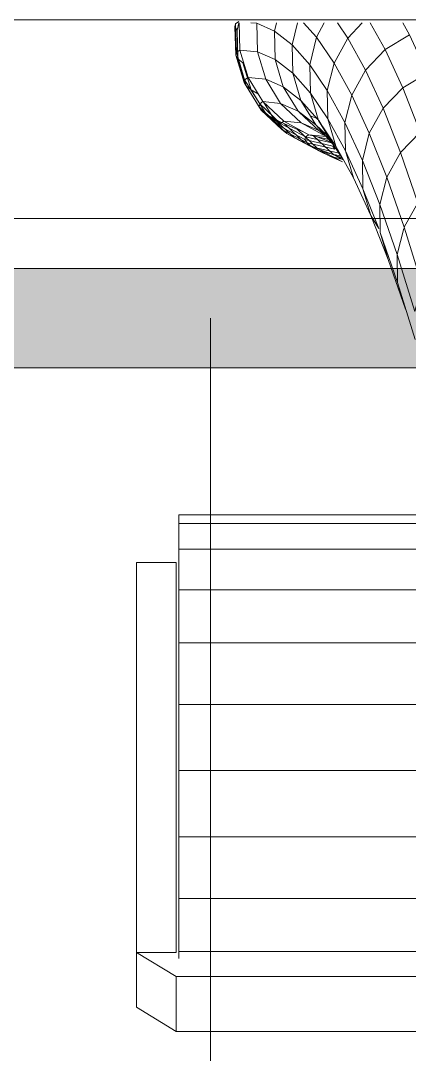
# Model space of a CAD drawing. Header units: millimetres. Extents: x -18512 to 101824, y -95768 to 52898.
# Drawn here: x 17712.3 to 17751.4, y -58151.4 to -58047.4 of the extents above; entities that cross this region are included whole.
import ezdxf

# ---------------------------------------------------------------- set-up
doc = ezdxf.new("R2010")
doc.units = ezdxf.units.MM
doc.header["$LTSCALE"] = 25
doc.layers.get('0').update_dxf_attribs({"color": 254, "lineweight": 0})
for name, color, linetype, lineweight in [('hatch', 252, 'Continuous', 0), ('I-FLR-TILE', 253, 'Continuous', 9), ('xref-first floor frm cunsult$0$G-IMPT', 8, 'Continuous', 9)]:
    doc.layers.add(name, color=color, linetype=linetype, lineweight=lineweight)

# ---------------------------------------------------------------- blocks, each defined once
blk = doc.blocks.new('xref-first floor frm cunsult$0$rainshower - rain shower_dwg_Group_7-6994170-FIRST FLOOR PLAN')
at = {"layer": 'xref-first floor frm cunsult$0$G-IMPT'}
for p, q in [((10.29, 105.22), (6.29, 102.79)), ((10.29, 105.22), (60.29, 105.22)), ((10.29, 105.22), (10.29, 99.72)), ((6.29, 97.29), (6.29, 102.79)), ((6.29, 97.29), (10.29, 99.72)), ((10.29, 99.72), (60.29, 99.72)), ((10.54, 97.18), (10.54, 97.89)), ((10.54, 97.18), (10.54, 97.89)), ((6.29, 97.29), (6.29, 58.08)), ((6.29, 97.29), (10.29, 97.29)), ((6.29, 58.08), (6.29, 97.29)), ((10.29, 58.08), (10.29, 97.29)), ((10.29, 58.08), (10.29, 97.29)), ((10.54, 97.18), (10.54, 91.85)), ((10.54, 97.18), (61.79, 97.18)), ((10.54, 91.85), (10.54, 97.18)), ((61.79, 97.18), (10.54, 97.18)), ((10.54, 85.65), (10.54, 91.85)), ((10.54, 91.85), (61.79, 91.85)), ((10.54, 85.65), (10.54, 91.85)), ((61.79, 91.85), (10.54, 91.85)), ((10.54, 85.65), (10.54, 79)), ((10.54, 85.65), (61.79, 85.65)), ((10.54, 79), (10.54, 85.65)), ((61.79, 85.65), (10.54, 85.65)), ((10.54, 72.34), (10.54, 79)), ((61.79, 79), (10.54, 79)), ((10.54, 72.34), (10.54, 79)), ((61.79, 79), (10.54, 79)), ((10.54, 72.34), (10.54, 66.14)), ((10.54, 72.34), (61.79, 72.34)), ((61.79, 72.34), (10.54, 72.34)), ((10.54, 66.14), (10.54, 60.82)), ((61.79, 66.14), (10.54, 66.14)), ((61.79, 66.14), (10.54, 66.14)), ((10.54, 60.82), (10.54, 56.73)), ((59.14, 60.82), (10.54, 60.82)), ((10.54, 56.73), (10.54, 60.82)), ((59.14, 60.82), (10.54, 60.82)), ((10.29, 58.08), (6.29, 58.08)), ((6.29, 58.08), (10.29, 58.08)), ((10.54, 56.73), (10.54, 54.16)), ((10.54, 56.73), (54.53, 56.73)), ((54.53, 56.73), (10.54, 56.73)), ((10.54, 54.16), (10.54, 53.28)), ((10.54, 54.16), (51.09, 54.16)), ((51.09, 54.16), (10.54, 54.16)), ((10.54, 53.28), (50.65, 53.28)), ((50.65, 53.28), (10.54, 53.28))]:
    blk.add_line(p, q, dxfattribs=at)
at = {"layer": 'xref-first floor frm cunsult$0$G-IMPT', "flags": 128}
for points in [[(10.29, 99.72), (6.29, 97.29), (6.29, 102.79), (10.29, 105.22), (10.29, 99.72)], [(60.29, 99.72), (60.29, 105.22), (10.29, 105.22)], [(60.29, 97.89), (60.29, 99.72), (10.29, 99.72)], [(10.54, 60.82), (10.54, 66.14), (10.54, 72.34)], [(10.54, 53.28), (10.54, 54.16), (10.54, 56.73)]]:
    blk.add_lwpolyline(points, dxfattribs=at)
blk = doc.blocks.new('xref-first floor frm cunsult$0$rainshower - rain shower_dwg_Group_8-6994175-FIRST FLOOR PLAN')
at = {"layer": 'xref-first floor frm cunsult$0$G-IMPT'}
for p, q in [((32.55, 36.05), (34.33, 41.79)), ((34.33, 41.79), (32.55, 36.05)), ((31.6, 33.74), (33.33, 38.74)), ((33.33, 38.74), (31.6, 33.74)), ((32.5, 33.24), (34.28, 38.97)), ((32.55, 36.05), (33.33, 38.74)), ((32.55, 36.05), (33.33, 38.74)), ((30.81, 31.04), (32.55, 36.05)), ((32.5, 33.24), (32.55, 36.05)), ((33.2, 30.51), (34.97, 36.22)), ((29.85, 29.34), (31.6, 33.74)), ((30.81, 31.04), (31.6, 33.74)), ((30.76, 28.22), (32.5, 33.24)), ((30.76, 28.22), (32.5, 33.24)), ((33.17, 30.64), (32.5, 33.24)), ((32.5, 33.24), (33.17, 30.64)), ((29.06, 26.63), (30.65, 30.64)), ((29.06, 26.63), (30.65, 30.64)), ((29.85, 29.34), (30.65, 30.64)), ((30.76, 28.22), (30.81, 31.04)), ((30.81, 31.04), (30.76, 28.22)), ((31.45, 25.48), (33.2, 30.51)), ((33.2, 30.51), (34.59, 28.04)), ((33.2, 30.51), (34.59, 28.04)), ((28.1, 25.55), (29.85, 29.34)), ((28.1, 25.55), (29.85, 29.34)), ((29.06, 26.63), (29.85, 29.34)), ((29.85, 29.34), (29.06, 26.63)), ((29.01, 23.8), (30.76, 28.22)), ((31.45, 25.48), (30.76, 28.22)), ((32.84, 22.99), (34.59, 28.04)), ((27.31, 22.83), (29.06, 26.63)), ((29.01, 23.8), (29.06, 26.63)), ((26.35, 22.35), (28.1, 25.55)), ((27.31, 22.83), (28.1, 25.55)), ((28.1, 25.55), (27.31, 22.83)), ((29.69, 21.05), (31.45, 25.48)), ((32.84, 22.99), (31.45, 25.48)), ((24.54, 22.61), (27.02, 23.93)), ((27.02, 23.93), (25.72, 23.37)), ((22.18, 21.53), (24.69, 22.87)), ((23.22, 22.05), (25.72, 23.37)), ((26.66, 23.05), (23.93, 22.42)), ((24.69, 22.87), (23.93, 22.42)), ((24.09, 21.31), (26.13, 23.24)), ((26.13, 23.24), (24.54, 22.61)), ((24.69, 22.87), (25.72, 23.37)), ((26.88, 23.37), (24.69, 22.87)), ((25.72, 23.37), (27.08, 23.69)), ((26.07, 22.18), (27.02, 23.58)), ((26.07, 22.18), (27.02, 23.58)), ((26.13, 23.24), (27.13, 23.77)), ((27.01, 23.56), (26.13, 23.24)), ((27.25, 19.99), (29.01, 23.8)), ((29.69, 21.05), (29.01, 23.8)), ((31.08, 18.55), (32.84, 22.99)), ((34.83, 20.94), (32.84, 22.99)), ((20.92, 20.68), (23.44, 22.03)), ((21.16, 20.11), (23.22, 22.05)), ((21.41, 21.08), (23.93, 22.42)), ((22.18, 21.53), (23.22, 22.05)), ((22.49, 20.68), (24.54, 22.61)), ((24.54, 22.61), (23.22, 22.05)), ((23.23, 21.69), (26.02, 22.34)), ((23.23, 21.69), (23.44, 22.03)), ((26.08, 22.07), (23.29, 21.42)), ((23.44, 22.03), (26.23, 22.67)), ((23.93, 22.42), (23.44, 22.03)), ((24.31, 20.2), (26.07, 22.18)), ((24.51, 21.46), (25.97, 21.99)), ((24.58, 19.76), (26.35, 22.35)), ((26.35, 22.35), (24.58, 19.76)), ((24.58, 19.76), (26.07, 22.18)), ((24.58, 19.76), (26.07, 22.18)), ((24.62, 19.76), (25.97, 21.99)), ((26.03, 21.88), (24.63, 20.78)), ((25.54, 19.62), (27.31, 22.83)), ((25.54, 19.62), (26.35, 22.35)), ((26.02, 22.34), (26.23, 22.67)), ((26.02, 22.34), (26.23, 22.67)), ((27.25, 19.99), (27.31, 22.83)), ((19.33, 19.13), (21.41, 21.08)), ((20.1, 19.59), (22.18, 21.53)), ((20.7, 20.34), (23.23, 21.69)), ((20.77, 20.06), (23.29, 21.42)), ((21.41, 21.08), (20.92, 20.68)), ((21.1, 19.84), (23.62, 21.2)), ((22.18, 21.53), (21.41, 21.08)), ((23.09, 20.92), (22.49, 20.68)), ((23.09, 20.92), (22.49, 20.68)), ((22.86, 20.01), (25.38, 21.37)), ((23.23, 21.69), (23.29, 21.42)), ((23.62, 21.2), (23.29, 21.42)), ((23.62, 21.2), (25.94, 21.75)), ((25.38, 21.37), (23.62, 21.2)), ((25.92, 21.72), (24.31, 20.2)), ((24.63, 20.78), (25.66, 21.34)), ((27.93, 17.22), (29.69, 21.05)), ((31.08, 18.55), (29.69, 21.05)), ((33.06, 16.49), (34.83, 20.94)), ((18.61, 18.39), (20.7, 20.34)), ((18.68, 18.1), (20.77, 20.06)), ((18.83, 18.73), (20.92, 20.68)), ((19.01, 17.88), (21.1, 19.84)), ((20.1, 19.59), (21.16, 20.11)), ((20.7, 20.34), (20.92, 20.68)), ((20.7, 20.34), (20.77, 20.06)), ((21.1, 19.84), (20.77, 20.06)), ((20.78, 18.05), (22.86, 20.01)), ((22.86, 20.01), (21.1, 19.84)), ((22.49, 20.68), (21.16, 20.11)), ((22.55, 18.82), (24.31, 20.2)), ((22.66, 18.92), (24.63, 20.78)), ((24.31, 20.2), (22.82, 17.77)), ((22.86, 20.01), (24.63, 20.78)), ((24.58, 19.76), (23.78, 17.02)), ((25.48, 16.77), (27.25, 19.99)), ((27.93, 17.22), (27.25, 19.99)), ((18.83, 18.73), (17.32, 16.3)), ((19.33, 19.13), (17.82, 16.7)), ((18.61, 18.39), (18.83, 18.73)), ((19.33, 19.13), (18.83, 18.73)), ((19.04, 17.88), (20.1, 19.59)), ((19.33, 19.13), (20.1, 19.59)), ((20.78, 18.05), (22.55, 18.82)), ((21.05, 16.39), (22.55, 18.82)), ((24.51, 19.67), (22.82, 17.77)), ((23.77, 19.32), (24.4, 19.55)), ((24.4, 19.55), (23.77, 19.32)), ((23.78, 17.02), (25.54, 19.62)), ((25.48, 16.77), (25.54, 19.62)), ((17.1, 15.95), (18.61, 18.39)), ((17.16, 15.67), (18.68, 18.1)), ((17.51, 15.44), (19.01, 17.88)), ((18.68, 18.1), (18.61, 18.39)), ((19.01, 17.88), (18.68, 18.1)), ((19.01, 17.88), (20.78, 18.05)), ((19.28, 15.61), (20.78, 18.05)), ((21.05, 16.39), (22.82, 17.77)), ((22.82, 17.77), (22.01, 15.03)), ((29.31, 14.72), (31.08, 18.55)), ((33.06, 16.49), (31.08, 18.55)), ((17.82, 16.7), (16.99, 13.97)), ((17.82, 16.7), (17.32, 16.3)), ((18.55, 17.14), (17.82, 16.7)), ((23.78, 17.02), (22.01, 15.03)), ((23.71, 14.17), (23.78, 17.02)), ((23.71, 14.17), (25.48, 16.77)), ((23.71, 14.17), (25.48, 16.77)), ((26.16, 14), (25.48, 16.77)), ((26.16, 14), (27.93, 17.22)), ((29.31, 14.72), (27.93, 17.22)), ((16.27, 13.21), (17.1, 15.95)), ((16.34, 12.92), (17.16, 15.67)), ((16.49, 13.56), (17.32, 16.3)), ((17.1, 15.95), (17.32, 16.3)), ((17.16, 15.67), (17.1, 15.95)), ((17.51, 15.44), (17.16, 15.67)), ((17.51, 15.44), (19.28, 15.61)), ((18.46, 12.87), (19.28, 15.61)), ((19.28, 15.61), (21.05, 16.39)), ((20.24, 13.64), (21.05, 16.39)), ((31.29, 12.65), (33.06, 16.49)), ((35.51, 15), (33.06, 16.49)), ((16.68, 12.7), (17.51, 15.44)), ((20.24, 13.64), (22.01, 15.03)), ((21.94, 12.17), (22.01, 15.03)), ((22.01, 15.03), (21.94, 12.17)), ((27.53, 11.49), (29.31, 14.72)), ((31.29, 12.65), (29.31, 14.72)), ((16.49, 13.56), (16.27, 13.21)), ((16.49, 13.56), (16.4, 10.7)), ((16.99, 13.97), (16.49, 13.56)), ((18.46, 12.87), (20.24, 13.64)), ((20.24, 13.64), (20.16, 10.78)), ((21.94, 12.17), (23.71, 14.17)), ((24.38, 11.39), (23.71, 14.17)), ((24.38, 11.39), (26.16, 14)), ((27.53, 11.49), (26.16, 14)), ((16.18, 10.35), (16.27, 13.21)), ((16.25, 10.06), (16.34, 12.92)), ((16.34, 12.92), (16.27, 13.21)), ((16.68, 12.7), (16.34, 12.92)), ((16.6, 9.94), (16.68, 12.7)), ((16.68, 12.7), (18.46, 12.87)), ((18.38, 10), (18.46, 12.87)), ((31.29, 12.65), (29.8, 9.94)), ((29.8, 9.94), (31.29, 12.65)), ((33.74, 11.15), (31.29, 12.65)), ((21.94, 12.17), (20.16, 10.78)), ((22.47, 9.94), (21.94, 12.17)), ((22.47, 9.94), (21.94, 12.17)), ((26.49, 9.94), (27.53, 11.49)), ((26.49, 9.94), (27.53, 11.49)), ((29, 9.94), (27.53, 11.49)), ((16.4, 10.7), (16.18, 10.35)), ((16.58, 9.94), (16.4, 10.7)), ((16.4, 10.7), (16.58, 9.94)), ((18.38, 10), (20.16, 10.78)), ((18.38, 10), (20.16, 10.78)), ((20.16, 10.78), (20.36, 9.94)), ((20.16, 10.78), (20.36, 9.94)), ((23.1, 9.94), (24.38, 11.39)), ((23.1, 9.94), (24.38, 11.39)), ((25.17, 9.94), (24.38, 11.39)), ((24.38, 11.39), (25.17, 9.94)), ((33.07, 9.94), (33.74, 11.15)), ((33.74, 11.15), (33.07, 9.94)), ((16.25, 10.06), (16.18, 10.35)), ((16.25, 10.06), (16.18, 10.35)), ((16.59, 9.83), (16.25, 10.06)), ((17.79, 9.94), (18.38, 10)), ((17.79, 9.94), (18.38, 10))]:
    blk.add_line(p, q, dxfattribs=at)
at = {"layer": 'xref-first floor frm cunsult$0$G-IMPT', "flags": 128}
for points in [[(30.65, 30.64), (29.85, 29.34), (31.6, 33.74), (30.81, 31.04), (32.55, 36.05), (32.5, 33.24), (34.28, 38.97), (34.97, 36.22)], [(31.45, 25.48), (33.2, 30.51), (34.97, 36.22)], [(29.01, 23.8), (30.76, 28.22), (31.45, 25.48)], [(29.69, 21.05), (31.45, 25.48), (32.84, 22.99), (34.59, 28.04)], [(26.16, 14), (25.48, 16.77), (27.25, 19.99), (27.93, 17.22), (29.69, 21.05), (31.08, 18.55), (32.84, 22.99), (34.83, 20.94), (36.58, 25.99)], [(27.31, 22.83), (29.06, 26.63), (29.01, 23.8)], [(25.54, 19.62), (26.35, 22.35), (28.1, 25.55)], [(27.02, 23.93), (25.72, 23.37), (23.22, 22.05), (22.18, 21.53), (24.69, 22.87), (23.93, 22.42), (21.41, 21.08), (20.92, 20.68), (18.83, 18.73), (18.61, 18.39)], [(18.83, 18.73), (19.33, 19.13), (21.41, 21.08), (22.18, 21.53), (20.1, 19.59), (21.16, 20.11), (23.22, 22.05), (24.54, 22.61), (27.02, 23.93)], [(22.86, 20.01), (25.38, 21.37), (23.62, 21.2), (21.1, 19.84), (20.77, 20.06), (23.29, 21.42), (23.23, 21.69), (20.7, 20.34), (20.92, 20.68), (23.44, 22.03), (23.93, 22.42), (26.66, 23.05)], [(21.16, 20.11), (22.49, 20.68), (24.54, 22.61), (26.13, 23.24), (27.13, 23.77)], [(27.01, 23.56), (26.13, 23.24), (24.09, 21.31)], [(26.88, 23.37), (24.69, 22.87), (25.72, 23.37), (27.08, 23.69)], [(27.25, 19.99), (29.01, 23.8), (29.69, 21.05)], [(26.03, 21.88), (24.63, 20.78), (22.66, 18.92)], [(26.23, 22.67), (23.44, 22.03), (23.23, 21.69), (26.02, 22.34)], [(26.08, 22.07), (23.29, 21.42), (23.62, 21.2), (25.94, 21.75)], [(26.07, 22.18), (24.31, 20.2), (25.92, 21.72)], [(24.51, 21.46), (25.97, 21.99), (24.62, 19.76)], [(25.48, 16.77), (25.54, 19.62), (27.31, 22.83), (27.25, 19.99)], [(25.66, 21.34), (24.63, 20.78), (22.86, 20.01)], [(31.08, 18.55), (33.06, 16.49), (34.83, 20.94)], [(18.61, 18.39), (20.7, 20.34), (20.77, 20.06), (18.68, 18.1), (19.01, 17.88), (21.1, 19.84), (22.86, 20.01), (20.78, 18.05)], [(22.55, 18.82), (24.31, 20.2), (22.82, 17.77), (24.51, 19.67)], [(24.58, 19.76), (23.78, 17.02), (25.54, 19.62)], [(21.94, 12.17), (20.16, 10.78), (20.24, 13.64), (18.46, 12.87), (19.28, 15.61), (17.51, 15.44), (16.68, 12.7), (16.34, 12.92), (17.16, 15.67), (17.1, 15.95), (16.27, 13.21), (16.49, 13.56), (17.32, 16.3), (17.82, 16.7), (19.33, 19.13), (20.1, 19.59), (19.04, 17.88)], [(18.83, 18.73), (17.32, 16.3), (17.1, 15.95), (18.61, 18.39), (18.68, 18.1), (17.16, 15.67), (17.51, 15.44), (19.01, 17.88), (20.78, 18.05), (19.28, 15.61)], [(20.78, 18.05), (22.55, 18.82), (21.05, 16.39), (22.82, 17.77), (22.01, 15.03)], [(40.03, 18.64), (37.28, 19.45), (35.51, 15), (33.06, 16.49), (31.29, 12.65)], [(27.53, 11.49), (26.16, 14), (27.93, 17.22), (29.31, 14.72), (31.08, 18.55)], [(18.55, 17.14), (17.82, 16.7), (16.99, 13.97), (16.49, 13.56), (16.4, 10.7), (16.18, 10.35), (16.27, 13.21), (16.34, 12.92), (16.25, 10.06), (16.59, 9.83)], [(22.01, 15.03), (23.78, 17.02), (23.71, 14.17)], [(19.28, 15.61), (21.05, 16.39), (20.24, 13.64), (22.01, 15.03)], [(31.29, 12.65), (29.31, 14.72), (27.53, 11.49), (29, 9.94)], [(31.29, 12.65), (33.74, 11.15), (35.51, 15)], [(21.94, 12.17), (23.71, 14.17), (24.38, 11.39), (26.16, 14)], [(16.6, 9.94), (16.68, 12.7), (18.46, 12.87), (18.38, 10)]]:
    blk.add_lwpolyline(points, dxfattribs=at)
blk.add_blockref('xref-first floor frm cunsult$0$rainshower - rain shower_dwg_Group_7-6994170-FIRST FLOOR PLAN', (0, 6.14))
blk = doc.blocks.new('xref-first floor frm cunsult$0$rainshower - rain shower_dwg_Group_2-6994176-FIRST FLOOR PLAN')
blk.add_blockref('xref-first floor frm cunsult$0$rainshower - rain shower_dwg_Group_8-6994175-FIRST FLOOR PLAN', (9.72, -6.14))
blk = doc.blocks.new('xref-first floor frm cunsult$0$rainshower - rain shower_dwg_Grohe_Rainshower_210-6994177-FIRST FLOOR PLAN')
at = {"rotation": 180}
blk.add_blockref('xref-first floor frm cunsult$0$rainshower - rain shower_dwg_Group_2-6994176-FIRST FLOOR PLAN', (330.75, -10.15), dxfattribs=at)
blk = doc.blocks.new('xref-first floor frm cunsult$0$rainshower - rain shower_dwg-6994168-FIRST FLOOR PLAN')
blk.add_blockref('xref-first floor frm cunsult$0$rainshower - rain shower_dwg_Grohe_Rainshower_210-6994177-FIRST FLOOR PLAN', (-2603.95, 2352.83))

msp = doc.modelspace()

# ---------------------------------------------------------------- hatches: boundary and pattern name
at = {"layer": 'hatch', "lineweight": 9, "ltscale": 25}
h = msp.add_hatch(dxfattribs=at)
h.set_pattern_fill('AR-SAND', color=256, scale=0.1, style=0)
h.set_pattern_definition([(37.5, (15329.019, 35539.32), (-0.16000313, 4.89413237), [0, -3.8608, 0, -4.318, 0, -4.1275]), (7.5, (15329.019, 35539.32), (4.49523283, 7.168251), [0, -2.0828, 0, -3.4798, 0, -1.3335]), (327.5, (15325.895, 35539.32), (7.9099237, 0.01437185), [0, -1.27, 0, -4.572, 0, -5.969]), (317.5, (15325.895, 35539.32), (7.63556452, 2.22929323), [0, -0.635, 0, -2.9972, 0, -3.429])])
h.paths.add_polyline_path([(18293.09, -58082.35), (16243.09, -58082.35), (16233.09, -58072.35), (18293.09, -58072.35)])

# ---------------------------------------------------------------- linework, layer by layer
at = {"color": 252, "lineweight": 9}
msp.add_line((17731.38, -58168.95), (17731.38, -58077.35), dxfattribs=at)
at = {"layer": 'I-FLR-TILE', "lineweight": 9}
for points in [[(18048.09, -58047.35), (15988.09, -58047.35), (16008.09, -58067.35), (18068.09, -58067.35)], [(18073.09, -58082.35), (16023.09, -58082.35), (16013.09, -58072.35), (18073.09, -58072.35)]]:
    msp.add_lwpolyline(points, close=True, dxfattribs=at)

# ---------------------------------------------------------------- block references
at = {"color": 252, "lineweight": 9, "extrusion": (0, 0, -1), "zscale": -1}
msp.add_blockref('xref-first floor frm cunsult$0$rainshower - rain shower_dwg-6994168-FIRST FLOOR PLAN', (-15434.72, -60386.53), dxfattribs=at)

doc.saveas('drawing.dxf')
